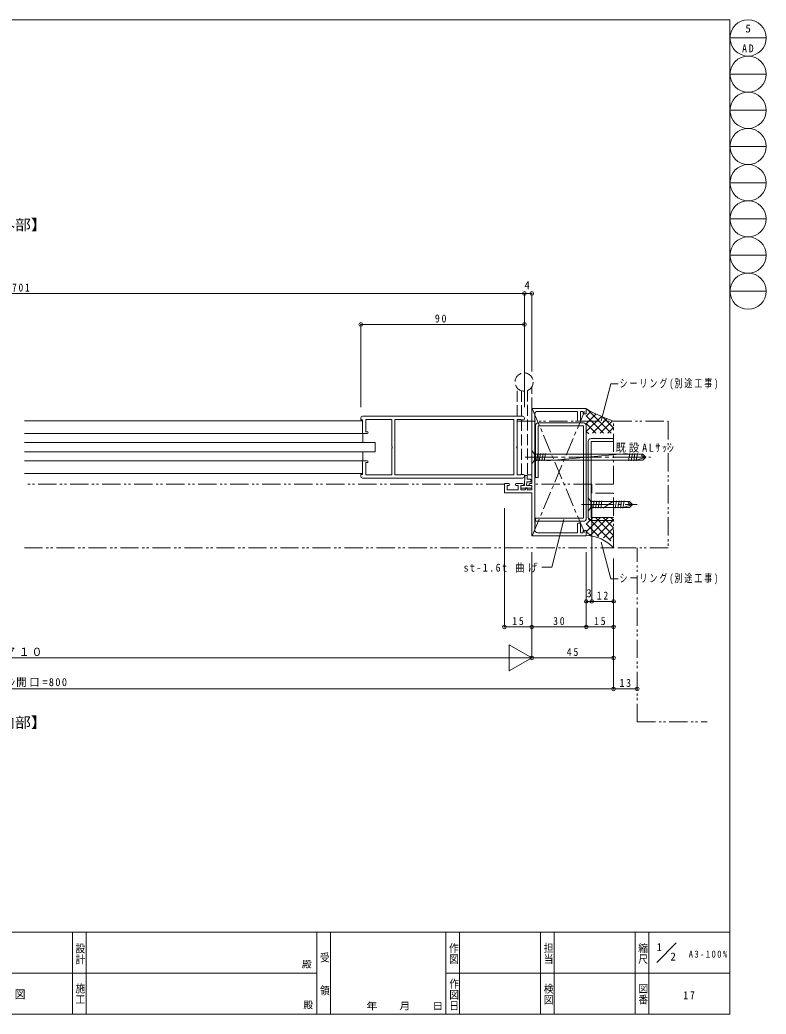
# Model space of a CAD drawing. Units: millimetres at full size, sheet at 1:2. Extents: x -822 to 1661, y -1752 to -1205.
# Drawn here: x 411 to 821, y -1752 to -1205 of the extents above; entities that cross this region are included whole.
import ezdxf
from ezdxf.enums import TextEntityAlignment as Align

# ---------------------------------------------------------------- set-up
doc = ezdxf.new("R2010")
doc.units = ezdxf.units.MM
doc.header["$LTSCALE"] = 2
doc.header["$PDMODE"] = 32
doc.header["$PDSIZE"] = 2
for name, pattern in [('CHAIN1', [8, 5, -1, 1, -1]), ('CHAIN2', [12, 9, -1, 1, -1]), ('DASHED3', [4, 3, -1]), ('DOUBLE_CHAIN1', [8.8, 5, -1, 0.6, -0.6, 0.6, -1]), ('DOUBLE_CHAIN2', [12.8, 9, -1, 0.6, -0.6, 0.6, -1])]:
    doc.linetypes.add(name, pattern=pattern)
for name, color, linetype, lineweight in [('2-0_0', 2, 'DOUBLE_CHAIN1', 15), ('2-1_20_図枠', 3, 'Continuous', 9), ('2-4_ADD_LINE', 3, 'Continuous', 9), ('2-8_kanamono', 5, 'Continuous', 9), ('2-9_hojyosenn', 6, 'Continuous', 9), ('2-A_syouji', 7, 'Continuous', 15), ('F-E', 5, 'Continuous', 9)]:
    doc.layers.add(name, color=color, linetype=linetype, lineweight=lineweight)
doc.layers.add('F-7', color=7, linetype='Continuous')
doc.styles.add('@ＭＳ ゴシック', font='')
doc.styles.add('ＭＳ ゴシック', font='')
doc.styles.get('@ＭＳ ゴシック').set_extended_font_data('@MS Gothic')
doc.styles.get('ＭＳ ゴシック').set_extended_font_data('MS Gothic')

msp = doc.modelspace()

# ---------------------------------------------------------------- linework, layer by layer
at = {"layer": '2-0_0'}
for p, q in [((737.545, -1460.491), (737.545, -1425.991)), ((725.545, -1465.491), (725.545, -1460.491)), ((737.545, -1460.491), (725.545, -1460.491)), ((737.545, -1465.491), (725.545, -1465.491)), ((737.545, -1495.491), (737.545, -1465.491)), ((767.545, -1495.491), (737.545, -1495.491))]:
    msp.add_line(p, q, dxfattribs=at)
msp.add_lwpolyline([(737.545, -1425.991), (767.545, -1425.991), (767.545, -1495.491)], dxfattribs=at)
at = {"layer": '2-1_20_図枠'}
for p, q in [((677.545, -1539.042), (677.545, -1473.741)), ((692.545, -1539.042), (677.545, -1539.042))]:
    msp.add_line(p, q, dxfattribs=at)
at = {"layer": '2-1_20_図枠', "color": 5}
for p in [(677.545, -1539.042), (692.545, -1539.042)]:
    msp.add_point(p, dxfattribs=at)
at = {"layer": '2-4_ADD_LINE'}
for p, q in [((725.545, -1524.975), (725.545, -1471.491)), ((692.545, -1556.042), (692.545, -1497.941)), ((722.545, -1539.042), (722.545, -1497.941)), ((737.545, -1573.042), (737.545, -1501.491)), ((722.545, -1524.975), (725.545, -1524.975)), ((725.545, -1524.975), (737.545, -1524.975)), ((692.545, -1539.042), (722.545, -1539.042)), ((722.545, -1539.042), (737.545, -1539.042)), ((692.545, -1556.042), (680.094, -1548.853)), ((680.094, -1563.231), (680.094, -1548.853)), ((692.545, -1556.042), (146.126, -1556.042)), ((692.545, -1556.042), (680.094, -1563.231)), ((737.545, -1556.042), (692.545, -1556.042)), ((737.545, -1573.042), (101.126, -1573.042))]:
    msp.add_line(p, q, dxfattribs=at)
at = {"layer": '2-4_ADD_LINE', "color": 134}
for points in [[(730.681, -1425.723), (736.103, -1405.488), (740.129, -1405.488)], [(730.681, -1492.404), (736.103, -1512.639), (740.129, -1512.639)]]:
    msp.add_lwpolyline(points, dxfattribs=at)
at = {"layer": '2-4_ADD_LINE', "color": 5}
for p in [(722.545, -1524.975), (725.545, -1524.975), (737.545, -1524.975), (722.545, -1539.042), (737.545, -1539.042), (692.545, -1556.042), (737.545, -1556.042)]:
    msp.add_point(p, dxfattribs=at)
at = {"layer": '2-8_kanamono', "color": 2, "linetype": 'DOUBLE_CHAIN1', "lineweight": 15}
for q in [(750.545, -1495.491), (788.954, -1591.232)]:
    msp.add_line((750.545, -1591.232), q, dxfattribs=at)
at = {"layer": '2-8_kanamono', "color": 3}
msp.add_line((737.545, -1573.042), (750.545, -1573.042), dxfattribs=at)
at = {"layer": '2-8_kanamono'}
for p in [(737.545, -1573.042), (750.545, -1573.042)]:
    msp.add_point(p, dxfattribs=at)
at = {"layer": '2-9_hojyosenn', "color": 5}
for p, q in [((725.145, -1435.491), (737.545, -1435.491)), ((723.545, -1478.891), (723.545, -1437.091)), ((725.145, -1478.891), (725.145, -1437.091)), ((737.545, -1437.091), (725.145, -1437.091)), ((725.145, -1478.891), (737.545, -1478.891)), ((725.145, -1480.491), (737.545, -1480.491))]:
    msp.add_line(p, q, dxfattribs=at)
at = {"layer": '2-9_hojyosenn'}
for p, q in [((694.045, -1444.141), (692.545, -1442.141)), ((692.545, -1449.341), (692.545, -1442.141)), ((692.545, -1448.941), (692.545, -1442.541)), ((692.545, -1449.341), (694.045, -1447.341)), ((694.045, -1446.451), (694.523, -1443.741)), ((694.045, -1447.341), (694.045, -1444.141)), ((694.045, -1444.141), (753.699, -1444.141)), ((694.045, -1447.341), (753.699, -1447.341)), ((695.229, -1447.741), (695.934, -1443.741)), ((696.64, -1447.741), (697.345, -1443.741)), ((698.051, -1447.741), (698.756, -1443.741)), ((699.462, -1447.741), (700.167, -1443.741)), ((700.873, -1447.741), (745.095, -1443.741)), ((745.801, -1447.741), (746.506, -1443.741)), ((747.212, -1447.741), (747.917, -1443.741)), ((748.623, -1447.741), (749.328, -1443.741)), ((750.034, -1447.741), (750.739, -1443.741)), ((750.105, -1447.341), (755.299, -1445.741)), ((753.699, -1444.141), (755.299, -1445.741)), ((725.045, -1470.125), (723.545, -1468.125)), ((723.545, -1475.325), (723.545, -1468.125)), ((723.545, -1474.925), (723.545, -1468.525)), ((723.545, -1475.325), (725.045, -1473.325)), ((725.045, -1472.435), (725.523, -1469.725)), ((725.045, -1473.325), (746.35, -1473.325)), ((726.229, -1473.725), (726.934, -1469.725)), ((727.64, -1473.725), (728.345, -1469.725)), ((729.051, -1473.725), (729.756, -1469.725)), ((730.462, -1473.725), (731.167, -1469.725)), ((731.873, -1473.725), (737.746, -1469.725)), ((738.452, -1473.725), (739.157, -1469.725)), ((739.863, -1473.725), (740.568, -1469.725)), ((741.274, -1473.725), (741.979, -1469.725)), ((742.685, -1473.725), (743.39, -1469.725)), ((742.756, -1473.325), (747.95, -1471.725)), ((746.35, -1470.125), (747.95, -1471.725))]:
    msp.add_line(p, q, dxfattribs=at)
at = {"layer": '2-9_hojyosenn', "linetype": 'CHAIN2'}
for p, q in [((688.892, -1445.741), (757.887, -1445.741)), ((719.892, -1471.725), (750.537, -1471.725))]:
    msp.add_line(p, q, dxfattribs=at)
at = {"layer": '2-9_hojyosenn'}
for points in [[(753.699, -1447.341), (755.299, -1445.741), (752.913, -1445.049), (753.699, -1444.141)], [(725.045, -1473.325), (725.045, -1470.125), (746.35, -1470.125)], [(746.35, -1473.325), (747.95, -1471.725), (745.564, -1471.032), (746.35, -1470.125)]]:
    msp.add_lwpolyline(points, dxfattribs=at)
at = {"layer": '2-9_hojyosenn', "color": 5}
for centre, start, end in [((725.145, -1437.091), 90, 180), ((725.145, -1478.891), 180, 270)]:
    msp.add_arc(centre, 1.6, start, end, dxfattribs=at)
at = {"layer": '2-A_syouji', "color": 3, "lineweight": 9}
for p, q in [((151.126, -1355.779), (688.545, -1355.779)), ((688.545, -1355.779), (688.545, -1418.241)), ((688.545, -1355.779), (692.545, -1355.779)), ((692.545, -1355.779), (692.545, -1398.697)), ((598.545, -1372.779), (598.545, -1418.241)), ((598.545, -1372.779), (688.545, -1372.779))]:
    msp.add_line(p, q, dxfattribs=at)
at = {"layer": '2-A_syouji', "color": 1, "linetype": 'DASHED3', "lineweight": 9}
for p, q in [((684.545, -1423.241), (684.545, -1407.681)), ((686.845, -1423.241), (686.845, -1409.201)), ((690.245, -1409.061), (690.245, -1455.441)), ((692.545, -1418.941), (692.545, -1407.161)), ((686.845, -1455.241), (686.845, -1425.241)), ((692.545, -1455.441), (690.245, -1455.441))]:
    msp.add_line(p, q, dxfattribs=at)
at = {"layer": '2-A_syouji'}
for p, q in [((692.545, -1419.241), (692.545, -1460.241)), ((722.245, -1418.941), (692.845, -1418.941)), ((722.545, -1421.641), (722.545, -1419.241)), ((598.545, -1425.241), (598.545, -1424.241)), ((598.545, -1425.241), (599.545, -1425.241)), ((687.545, -1423.241), (599.545, -1423.241)), ((599.545, -1425.241), (599.545, -1432.241)), ((601.345, -1425.041), (601.345, -1431.741)), ((615.545, -1425.041), (601.345, -1425.041)), ((615.545, -1425.041), (615.545, -1439.781)), ((617.345, -1455.441), (617.345, -1425.041)), ((682.745, -1425.041), (617.345, -1425.041)), ((682.745, -1425.041), (682.745, -1455.441)), ((684.545, -1425.041), (684.545, -1439.781)), ((686.545, -1425.041), (684.545, -1425.041)), ((686.545, -1425.041), (686.545, -1425.241)), ((686.545, -1425.241), (688.045, -1425.241)), ((688.545, -1424.741), (688.545, -1424.241)), ((694.195, -1422.091), (694.195, -1481.721)), ((717.695, -1420.591), (695.695, -1420.591)), ((717.695, -1425.441), (717.695, -1420.591)), ((719.395, -1425.441), (719.395, -1420.591)), ((720.895, -1420.591), (719.395, -1420.591)), ((720.895, -1421.941), (720.895, -1420.591)), ((720.895, -1421.941), (722.245, -1421.941)), ((718.895, -1425.941), (718.195, -1425.941)), ((600.045, -1432.741), (602.045, -1432.741)), ((601.345, -1431.741), (602.045, -1431.741)), ((615.545, -1455.441), (615.545, -1440.701)), ((684.545, -1455.441), (684.545, -1440.701)), ((600.045, -1447.741), (602.045, -1447.741)), ((599.545, -1455.241), (599.545, -1448.241)), ((601.345, -1448.741), (601.345, -1455.441)), ((601.345, -1448.741), (602.045, -1448.741)), ((687.545, -1457.241), (599.545, -1457.241)), ((601.345, -1455.441), (615.545, -1455.441)), ((682.745, -1455.441), (617.345, -1455.441)), ((686.545, -1455.241), (688.045, -1455.241)), ((688.545, -1456.241), (688.545, -1455.741)), ((688.545, -1461.341), (688.685, -1455.741)), ((689.525, -1455.741), (688.685, -1455.741)), ((689.985, -1456.021), (690.065, -1457.741)), ((691.425, -1457.741), (690.065, -1457.741)), ((692.185, -1458.441), (691.825, -1457.941)), ((677.545, -1464.941), (677.545, -1460.241)), ((677.545, -1460.241), (680.045, -1460.241)), ((679.045, -1461.241), (679.045, -1463.591)), ((679.045, -1461.241), (680.045, -1461.241)), ((679.045, -1463.591), (685.045, -1463.591)), ((684.045, -1460.241), (687.545, -1460.241)), ((684.045, -1461.241), (685.045, -1461.241)), ((685.045, -1461.241), (685.045, -1463.591)), ((686.545, -1461.241), (687.545, -1461.241)), ((686.545, -1461.241), (686.545, -1463.591)), ((686.545, -1462.741), (692.545, -1462.741)), ((686.545, -1463.591), (689.045, -1463.591)), ((687.045, -1461.341), (688.545, -1461.341)), ((689.045, -1462.591), (689.045, -1463.591)), ((689.045, -1462.591), (690.045, -1462.591)), ((689.805, -1459.241), (689.725, -1461.341)), ((689.725, -1461.341), (692.045, -1461.341)), ((691.785, -1459.241), (689.805, -1459.241)), ((690.045, -1462.591), (690.045, -1463.591)), ((690.045, -1463.591), (692.545, -1463.591)), ((691.545, -1460.241), (692.545, -1460.241)), ((691.545, -1461.241), (692.545, -1461.241)), ((692.545, -1461.241), (692.545, -1463.591)), ((677.845, -1465.241), (692.545, -1465.241)), ((692.545, -1465.241), (692.545, -1488.641)), ((694.195, -1483.241), (694.195, -1485.791)), ((717.695, -1482.441), (717.695, -1487.291)), ((718.895, -1481.941), (718.195, -1481.941)), ((719.395, -1482.441), (719.395, -1487.291)), ((720.895, -1485.941), (722.245, -1485.941)), ((720.895, -1485.941), (720.895, -1487.291)), ((692.845, -1488.941), (722.245, -1488.941)), ((695.695, -1487.291), (717.695, -1487.291)), ((719.395, -1487.291), (720.895, -1487.291)), ((722.545, -1486.241), (722.545, -1488.641))]:
    msp.add_line(p, q, dxfattribs=at)
at = {"layer": '2-A_syouji', "color": 5, "linetype": 'CHAIN1', "lineweight": 9}
for p, q in [((692.845, -1488.941), (722.245, -1418.941)), ((692.845, -1418.941), (722.245, -1488.941))]:
    msp.add_line(p, q, dxfattribs=at)
at = {"layer": '2-A_syouji', "color": 4, "lineweight": 5}
for p, q in [((722.997, -1419.281), (736.207, -1432.491)), ((599.545, -1425.741), (413.583, -1425.741)), ((725.12, -1420.639), (722.545, -1423.214)), ((728.036, -1421.966), (722.545, -1427.456)), ((722.545, -1423.072), (731.964, -1432.491)), ((730.886, -1423.358), (722.545, -1431.699)), ((733.878, -1424.609), (725.996, -1432.491)), ((736.951, -1425.778), (730.239, -1432.491)), ((731.644, -1423.686), (737.545, -1429.587)), ((722.545, -1427.315), (727.721, -1432.491)), ((737.545, -1429.427), (734.481, -1432.491)), ((599.545, -1432.741), (413.583, -1432.741)), ((599.685, -1432.741), (599.685, -1437.741)), ((722.545, -1431.558), (723.979, -1432.991)), ((599.685, -1447.741), (413.583, -1447.741)), ((599.685, -1447.741), (599.685, -1442.741)), ((599.545, -1454.741), (413.583, -1454.741)), ((722.545, -1482.505), (726.109, -1478.941)), ((722.545, -1486.747), (730.352, -1478.941)), ((736.121, -1491.678), (723.384, -1478.941)), ((724.688, -1488.848), (734.594, -1478.941)), ((737.545, -1488.86), (727.627, -1478.941)), ((728.614, -1489.165), (737.545, -1480.233)), ((737.545, -1484.617), (731.869, -1478.941)), ((737.545, -1480.374), (736.112, -1478.941)), ((729.532, -1489.332), (722.545, -1482.345)), ((732.043, -1489.978), (737.545, -1484.475)), ((724.806, -1488.848), (722.545, -1486.587)), ((735.096, -1491.168), (737.545, -1488.718))]:
    msp.add_line(p, q, dxfattribs=at)
at = {"layer": '2-A_syouji', "linetype": 'DOUBLE_CHAIN2'}
msp.add_line((684.545, -1425.041), (684.545, -1455.441), dxfattribs=at)
at = {"layer": '2-A_syouji', "color": 4, "linetype": 'DOUBLE_CHAIN1', "lineweight": 5}
for p, q in [((684.545, -1425.991), (737.545, -1425.991)), ((677.545, -1460.491), (413.583, -1460.491)), ((725.545, -1460.491), (694.195, -1460.491)), ((413.583, -1495.491), (737.545, -1495.491))]:
    msp.add_line(p, q, dxfattribs=at)
at = {"layer": '2-A_syouji', "color": 5, "lineweight": 9}
for p, q in [((694.545, -1428.541), (694.545, -1456.941)), ((696.145, -1426.941), (720.945, -1426.941)), ((696.145, -1428.541), (720.945, -1428.541)), ((696.145, -1428.541), (696.145, -1456.941)), ((720.945, -1479.341), (720.945, -1428.541)), ((722.545, -1479.341), (722.545, -1428.541)), ((694.545, -1456.941), (696.145, -1456.941)), ((694.545, -1479.341), (720.945, -1479.341)), ((694.545, -1480.941), (694.545, -1479.341)), ((720.945, -1480.941), (694.545, -1480.941))]:
    msp.add_line(p, q, dxfattribs=at)
at = {"layer": '2-A_syouji', "color": 1, "lineweight": 9}
for p, q in [((413.583, -1437.741), (606.545, -1437.741)), ((606.545, -1442.741), (606.545, -1437.741)), ((413.583, -1442.741), (606.545, -1442.741))]:
    msp.add_line(p, q, dxfattribs=at)
at = {"layer": '2-A_syouji'}
for points in [[(598.545, -1456.241), (598.545, -1455.241), (599.545, -1455.241)], [(686.545, -1455.241), (686.545, -1455.441), (684.545, -1455.441)]]:
    msp.add_lwpolyline(points, dxfattribs=at)
at = {"layer": '2-A_syouji', "color": 134, "lineweight": 9}
msp.add_lwpolyline([(710.28, -1480.074), (703.518, -1506.133), (698.075, -1506.133)], dxfattribs=at)
at = {"layer": '2-A_syouji', "color": 1, "linetype": 'DASHED3', "lineweight": 9}
msp.add_circle((688.345, -1404.441), 5, dxfattribs=at)
at = {"layer": '2-A_syouji'}
for centre, radius, start, end in [((692.845, -1419.241), 0.3, 90, 180), ((722.245, -1419.241), 0.3, 0, 90), ((599.545, -1424.241), 1, 90, 180), ((687.545, -1424.241), 1, 0, 90), ((688.045, -1424.741), 0.5, 270, 0), ((695.695, -1422.091), 1.5, 90, 180), ((718.195, -1425.441), 0.5, 180, 270), ((718.895, -1425.441), 0.5, 270, 0), ((722.245, -1421.641), 0.3, 270, 0), ((600.045, -1432.241), 0.5, 180, 270), ((602.045, -1432.241), 0.5, 270, 90), ((615.345, -1440.241), 0.5, 293.58, 66.42), ((684.745, -1440.241), 0.5, 113.58, 246.42), ((600.045, -1448.241), 0.5, 90, 180), ((602.045, -1448.241), 0.5, 270, 90), ((599.545, -1456.241), 1, 180, 270), ((687.545, -1456.241), 1, 270, 0), ((688.045, -1455.741), 0.5, 0, 90), ((689.525, -1456.241), 0.5, 25.79, 90), ((691.425, -1458.241), 0.5, 36.03, 90), ((691.785, -1458.741), 0.5, 270, 36.03), ((680.045, -1460.741), 0.5, 270, 90), ((684.045, -1460.741), 0.5, 90, 270), ((687.045, -1461.841), 0.5, 90, 180), ((687.545, -1460.741), 0.5, 270, 90), ((691.545, -1460.741), 0.5, 90, 270), ((692.045, -1461.841), 0.5, 0, 90), ((677.845, -1464.941), 0.3, 180, 270), ((694.195, -1482.021), 0.3, 293.58, 90), ((694.395, -1482.481), 0.2, 113.58, 246.42), ((694.195, -1482.941), 0.3, 270, 66.42), ((695.695, -1485.791), 1.5, 180, 270), ((718.195, -1482.441), 0.5, 90, 180), ((718.895, -1482.441), 0.5, 0, 90), ((722.245, -1486.241), 0.3, 0, 90), ((692.845, -1488.641), 0.3, 180, 270), ((722.245, -1488.641), 0.3, 270, 0)]:
    msp.add_arc(centre, radius, start, end, dxfattribs=at)
at = {"layer": '2-A_syouji', "color": 4, "lineweight": 5}
for centre, radius, start, end in [((771.08, -1331.428), 100.333, 241.07039, 250.47412), ((721.144, -1511.557), 22.959, 44.40932, 86.50148)]:
    msp.add_arc(centre, radius, start, end, dxfattribs=at)
at = {"layer": '2-A_syouji', "color": 5, "lineweight": 9}
for centre, start, end in [((696.145, -1428.541), 90, 180), ((720.945, -1428.541), 0, 90), ((720.945, -1479.341), 270, 0)]:
    msp.add_arc(centre, 1.6, start, end, dxfattribs=at)
at = {"layer": '2-A_syouji', "color": 5}
for p in [(688.545, -1355.779), (692.545, -1355.779), (598.545, -1372.779), (688.545, -1372.779)]:
    msp.add_point(p, dxfattribs=at)
at = {"layer": 'F-E'}
for p, q in [((17.557, -1205.448), (801.557, -1205.448)), ((801.557, -1205.448), (801.557, -1751.772)), ((801.557, -1215.388), (821.437, -1215.388)), ((801.557, -1235.268), (821.437, -1235.268)), ((801.557, -1255.148), (821.437, -1255.148)), ((801.557, -1275.028), (821.437, -1275.028)), ((801.557, -1294.908), (821.437, -1294.908)), ((801.557, -1314.788), (821.437, -1314.788)), ((801.557, -1334.668), (821.437, -1334.668)), ((801.557, -1354.548), (821.437, -1354.548)), ((308.657, -1706.772), (440.007, -1706.772)), ((440.007, -1706.772), (574.357, -1706.772)), ((574.357, -1706.772), (749.49, -1706.772)), ((581.857, -1706.772), (581.857, -1751.772)), ((645.357, -1706.772), (645.357, -1751.772)), ((652.857, -1706.772), (652.857, -1751.772)), ((697.424, -1706.772), (697.424, -1751.772)), ((704.924, -1706.772), (704.924, -1751.772)), ((749.49, -1706.772), (801.557, -1706.772)), ((771.984, -1712.655), (761.25, -1723.39)), ((440.007, -1729.272), (308.657, -1729.272)), ((574.357, -1729.272), (440.007, -1729.272)), ((645.357, -1729.272), (749.49, -1729.272)), ((749.49, -1729.272), (801.557, -1729.272)), ((801.557, -1751.772), (17.557, -1751.772))]:
    msp.add_line(p, q, dxfattribs=at)
for points in [[(440.007, -1706.772), (440.007, -1729.272), (440.007, -1751.772)], [(447.507, -1706.772), (447.507, -1729.272), (447.507, -1751.772)], [(574.357, -1706.772), (574.357, -1729.272), (574.357, -1751.772)], [(749.49, -1706.772), (749.49, -1729.272), (749.49, -1751.772)], [(756.99, -1706.772), (756.99, -1729.272), (756.99, -1751.772)]]:
    msp.add_lwpolyline(points, dxfattribs=at)
for centre in [(811.497, -1215.388), (811.497, -1235.268), (811.497, -1255.148), (811.497, -1275.028), (811.497, -1294.908), (811.497, -1314.788), (811.497, -1334.668), (811.497, -1354.548)]:
    msp.add_circle(centre, 9.94, dxfattribs=at)

# ---------------------------------------------------------------- texts
at = {"layer": '2-1_20_図枠', "color": 7, "insert": (681.795, -1538.042), "char_height": 4.399, "attachment_point": 7, "style": 'ＭＳ ゴシック'}
msp.add_mtext('\\T1.36;\\W0.9;15', dxfattribs=at)
at = {"layer": '2-4_ADD_LINE', "color": 7, "style": 'ＭＳ ゴシック'}
msp.add_text('3', height=4.399, dxfattribs=at).set_placement((722.545, -1523.975), align=Align.BOTTOM_LEFT)
at = {"layer": '2-4_ADD_LINE', "color": 7, "style": 'ＭＳ ゴシック', "width": 1.1}
msp.add_text('【内部】', height=5.865, dxfattribs=at).set_placement((390.753, -1596.199), align=Align.BOTTOM_LEFT)
at = {"layer": '2-4_ADD_LINE', "color": 7, "char_height": 4.399, "attachment_point": 7, "style": 'ＭＳ ゴシック'}
for s, insert in [('\\T1.27;\\W0.7;シーリング(別途工事)', (740.864, -1408.529)), ('\\T1.28;\\W0.95;既設ALｻｯｼ', (738.627, -1443.258)), ('\\T1.27;\\W0.7;シーリング(別途工事)', (740.864, -1515.598)), ('\\T1.36;\\W0.9;12', (728.295, -1523.975)), ('\\T1.36;\\W0.9;30', (704.295, -1538.042)), ('\\T1.36;\\W0.9;15', (726.795, -1538.042)), ('\\T1.17;＝７１０', (396.416, -1555.042)), ('\\T1.36;\\W0.9;45', (711.795, -1555.042)), ('\\T1.26;\\W0.95;既設ｻｯｼ開口=800', (383.916, -1572.042))]:
    msp.add_mtext(s, dxfattribs=dict(at, insert=insert))
at = {"layer": '2-8_kanamono', "color": 7, "insert": (740.795, -1572.042), "char_height": 4.399, "attachment_point": 7, "style": 'ＭＳ ゴシック'}
msp.add_mtext('\\T1.36;\\W0.9;13', dxfattribs=at)
at = {"layer": '2-A_syouji', "style": 'ＭＳ ゴシック', "width": 1.1}
msp.add_text('【外部】', height=5.865, dxfattribs=at).set_placement((390.753, -1322.709), align=Align.BOTTOM_LEFT)
at = {"layer": '2-A_syouji', "style": 'ＭＳ ゴシック'}
msp.add_text('4', height=4.399, dxfattribs=at).set_placement((688.545, -1354.779), align=Align.BOTTOM_LEFT)
at = {"layer": '2-A_syouji', "char_height": 4.399, "attachment_point": 7, "style": 'ＭＳ ゴシック'}
for s, insert in [('\\T1.39;\\W0.85;DW=701', (396.222, -1354.779)), ('\\T1.36;\\W0.9;90', (639.295, -1371.779)), ('\\T1.31;\\W0.9;st-1.6t\\~曲げ', (655.075, -1509.133))]:
    msp.add_mtext(s, dxfattribs=dict(at, insert=insert))
at = {"layer": 'F-7', "style": 'ＭＳ ゴシック'}
msp.add_text('5', height=4.399, dxfattribs=at).set_placement((810.053, -1213.681), align=Align.BOTTOM_LEFT)
at = {"layer": 'F-7', "char_height": 4.399, "attachment_point": 7, "style": 'ＭＳ ゴシック'}
for s, insert in [('\\T1.36;\\W0.9;AD', (808.202, -1223.306)), ('\\T1.36;\\W0.9;AD', (808.202, -1223.306)), ('\\T1.21;AD-5\u3000ヨコ断面詳細図', (342.926, -1743.646))]:
    msp.add_mtext(s, dxfattribs=dict(at, insert=insert))
at = {"layer": 'F-E', "color": 7, "style": '@ＭＳ ゴシック', "width": 1.15}
for s, p in [('設計', (441.145, -1712.575)), ('作図', (646.55, -1712.431)), ('担当', (698.626, -1712.347)), ('縮尺', (750.578, -1712.377)), ('受\u3000\u3000領', (575.579, -1717.603)), ('施工', (441.125, -1734.555)), ('作図日', (646.699, -1731.975)), ('検図', (698.695, -1734.708)), ('図番', (750.648, -1734.643))]:
    msp.add_text(s, height=3.849, rotation=270, dxfattribs=at).set_placement(p, align=Align.BOTTOM_LEFT)
at = {"layer": 'F-E', "color": 7, "style": 'ＭＳ ゴシック'}
for s, height, p in [('1', 4.399, (761.15, -1718.496)), ('2', 4.399, (768.783, -1723.66)), ('殿', 3.849, (566.152, -1727.418)), ('殿', 3.849, (566.939, -1749.85))]:
    msp.add_text(s, height=height, dxfattribs=at).set_placement(p, align=Align.BOTTOM_LEFT)
at = {"layer": 'F-E', "color": 7, "style": 'ＭＳ ゴシック', "width": 1.15}
msp.add_text('年\u3000\u3000月\u3000\u3000日', height=3.849, dxfattribs=at).set_placement((601.641, -1750.398), align=Align.BOTTOM_LEFT)
at = {"layer": 'F-E', "color": 7, "attachment_point": 7, "style": 'ＭＳ ゴシック'}
for s, insert, char_height in [('\\T1.33;\\W0.9;A3-100%', (778.874, -1720.768), 3.849), ('\\T1.36;\\W0.9;17', (775.892, -1743.571), 4.399)]:
    msp.add_mtext(s, dxfattribs=dict(at, insert=insert, char_height=char_height))

doc.saveas('drawing.dxf')
